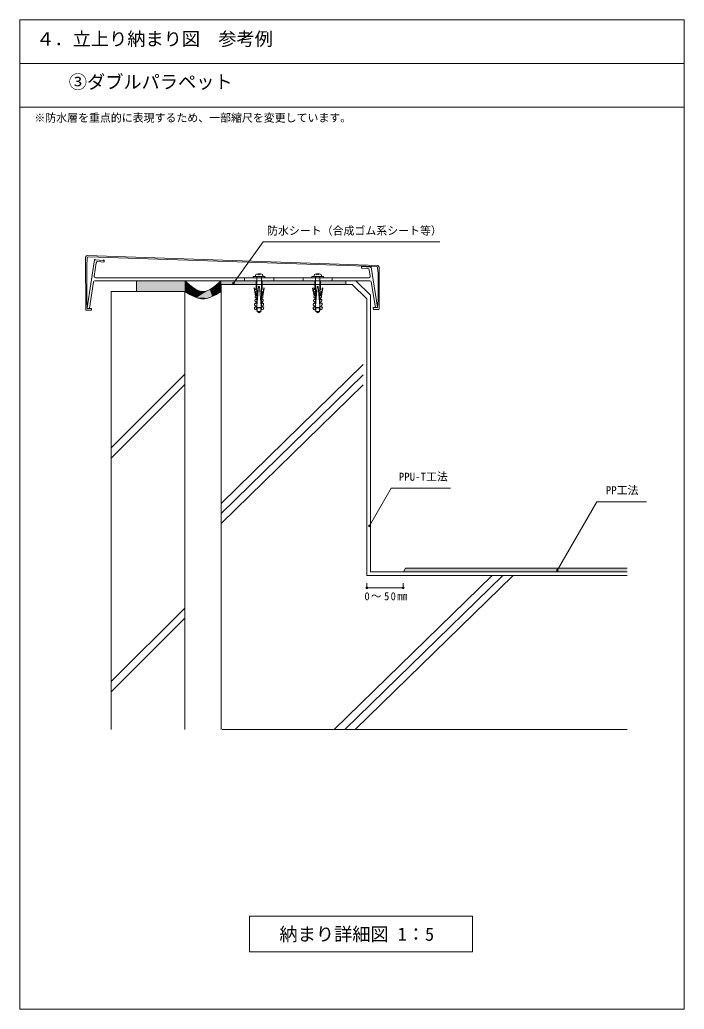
# Model space of a CAD drawing. Units: millimetres, scale not verified. Extents: x -494 to 418, y -681 to 679.
import ezdxf
from ezdxf.enums import TextEntityAlignment as Align

# ---------------------------------------------------------------- set-up
doc = ezdxf.new("R2010")
doc.units = ezdxf.units.MM
doc.header["$LTSCALE"] = 5
doc.header["$PDMODE"] = 32
doc.header["$PDSIZE"] = 2.5
for name, color, linetype, lineweight in [('0-2_付帯物', 7, 'Continuous', 18), ('0-3_文字', 4, 'Continuous', 18), ('0-5_枠', 6, 'Continuous', 18), ('0-6_躯体', 4, 'Continuous', 18)]:
    doc.layers.add(name, color=color, linetype=linetype, lineweight=lineweight)
doc.styles.add('ＭＳ ゴシック', font='')
doc.styles.get('ＭＳ ゴシック').set_extended_font_data('MS Gothic')

msp = doc.modelspace()

# ---------------------------------------------------------------- linework, layer by layer
at = {"layer": '0-2_付帯物'}
for p, q in [((-401.492, 354.946), (-2.541, 341.231)), ((-403.639, 352.951), (-403.429, 280.443)), ((-402.129, 341.485), (-401.697, 351.665)), ((-402.129, 341.485), (-402.129, 292.243)), ((-391.423, 349.184), (-401.423, 283.067)), ((-399.557, 353.5), (-4.771, 340.09)), ((-389.005, 345.108), (-391.768, 326.842)), ((-379.427, 348.257), (-390.43, 349.072)), ((-386.88, 346.803), (-378.751, 346.201)), ((-378.429, 346.501), (-378.429, 348.22)), ((-170.458, 327.822), (-170.605, 326.143)), ((-166.946, 328.452), (-165.355, 330.043)), ((-165.355, 330.043), (-163.764, 328.452)), ((-160.251, 327.822), (-160.105, 326.143)), ((-89.963, 327.822), (-90.109, 326.143)), ((-86.45, 328.452), (-84.859, 330.043)), ((-84.859, 330.043), (-83.268, 328.452)), ((-79.756, 327.822), (-79.609, 326.143)), ((-24.688, 338.235), (-24.688, 339.907)), ((-24.411, 337.935), (-15.991, 337.312)), ((-12.687, 339.072), (-23.69, 339.887)), ((-12.727, 326.867), (-14.165, 335.641)), ((-11.695, 339.116), (-2.695, 284.223)), ((-1.989, 330.236), (-2.63, 338.255)), ((-1.989, 330.486), (-1.989, 293.643)), ((-0.689, 339.236), (-0.689, 281.793)), ((-392.978, 318.842), (-398.437, 282.748)), ((-227.219, 320.543), (-391, 320.543)), ((-389.79, 324.543), (-226.009, 324.543)), ((-14.7, 324.543), (-226.009, 324.543)), ((-185.355, 324.543), (-185.355, 320.543)), ((-173.355, 326.143), (-157.355, 326.143)), ((-173.355, 326.143), (-173.355, 324.543)), ((-173.355, 324.543), (-157.355, 324.543)), ((-169.355, 320.543), (-169.355, 312.567)), ((-161.355, 320.543), (-169.355, 320.543)), ((-168.405, 326.143), (-168.405, 283.643)), ((-162.305, 326.143), (-162.305, 283.643)), ((-161.355, 320.543), (-161.355, 312.567)), ((-157.355, 324.543), (-157.355, 326.143)), ((-145.355, 324.543), (-145.355, 320.543)), ((-104.859, 324.543), (-104.859, 320.543)), ((-92.859, 326.143), (-92.859, 324.543)), ((-92.859, 326.143), (-76.859, 326.143)), ((-92.859, 324.543), (-76.859, 324.543)), ((-80.859, 320.543), (-88.859, 320.543)), ((-88.859, 320.543), (-88.859, 312.567)), ((-87.909, 326.143), (-87.909, 283.643)), ((-81.809, 326.143), (-81.809, 283.643)), ((-80.859, 320.543), (-80.859, 312.567)), ((-76.859, 324.543), (-76.859, 326.143)), ((-64.859, 324.543), (-64.859, 320.543)), ((-5.681, 283.894), (-11.415, 318.867)), ((-170.504, 299.429), (-172.393, 310.144)), ((-169.936, 300.049), (-171.737, 310.26)), ((-170.446, 300.094), (-170.62, 298.101)), ((-169.393, 300.002), (-170.446, 300.094)), ((-169.981, 305.407), (-170.155, 303.414)), ((-168.588, 301.547), (-170.155, 303.414)), ((-168.928, 305.315), (-169.981, 305.407)), ((-169.355, 312.567), (-169.691, 308.727)), ((-168.123, 306.86), (-169.691, 308.727)), ((-166.021, 312.422), (-168.81, 280.543)), ((-164.688, 312.422), (-166.021, 312.422)), ((-161.899, 280.543), (-164.688, 312.422)), ((-161.019, 308.727), (-162.586, 306.86)), ((-160.554, 303.414), (-162.121, 301.547)), ((-160.728, 305.407), (-161.781, 305.315)), ((-161.019, 308.727), (-161.355, 312.567)), ((-160.263, 300.094), (-161.316, 300.002)), ((-158.972, 310.26), (-160.773, 300.049)), ((-160.554, 303.414), (-160.728, 305.407)), ((-160.089, 298.101), (-160.263, 300.094)), ((-158.316, 310.144), (-160.205, 299.429)), ((-90.009, 299.429), (-91.898, 310.144)), ((-89.441, 300.049), (-91.242, 310.26)), ((-89.951, 300.094), (-90.125, 298.101)), ((-88.898, 300.002), (-89.951, 300.094)), ((-89.486, 305.407), (-89.66, 303.414)), ((-88.093, 301.547), (-89.66, 303.414)), ((-88.433, 305.315), (-89.486, 305.407)), ((-88.859, 312.567), (-89.195, 308.727)), ((-87.628, 306.86), (-89.195, 308.727)), ((-85.526, 312.422), (-88.315, 280.543)), ((-84.193, 312.422), (-85.526, 312.422)), ((-81.404, 280.543), (-84.193, 312.422)), ((-80.523, 308.727), (-82.091, 306.86)), ((-80.059, 303.414), (-81.626, 301.547)), ((-80.233, 305.407), (-81.286, 305.315)), ((-80.523, 308.727), (-80.859, 312.567)), ((-79.768, 300.094), (-80.821, 300.002)), ((-78.477, 310.26), (-80.278, 300.049)), ((-80.059, 303.414), (-80.233, 305.407)), ((-79.594, 298.101), (-79.768, 300.094)), ((-77.821, 310.144), (-79.71, 299.429)), ((-402.129, 292.243), (-401.329, 282.493)), ((-169.983, 285.608), (-171.55, 287.475)), ((-169.518, 290.921), (-171.085, 292.788)), ((-169.053, 296.234), (-170.62, 298.101)), ((-160.089, 298.101), (-161.656, 296.234)), ((-159.624, 292.788), (-161.191, 290.921)), ((-159.798, 294.781), (-160.852, 294.688)), ((-159.159, 287.475), (-160.726, 285.608)), ((-159.334, 289.468), (-160.387, 289.375)), ((-159.624, 292.788), (-159.798, 294.781)), ((-159.159, 287.475), (-159.334, 289.468)), ((-89.488, 285.608), (-91.055, 287.475)), ((-89.023, 290.921), (-90.59, 292.788)), ((-88.558, 296.234), (-90.125, 298.101)), ((-79.594, 298.101), (-81.161, 296.234)), ((-79.129, 292.788), (-80.696, 290.921)), ((-79.303, 294.781), (-80.356, 294.688)), ((-78.664, 287.475), (-80.231, 285.608)), ((-78.839, 289.468), (-79.892, 289.375)), ((-79.129, 292.788), (-79.303, 294.781)), ((-78.664, 287.475), (-78.839, 289.468)), ((-1.989, 293.643), (-2.789, 283.643)), ((-396.429, 279.943), (-402.929, 279.943)), ((-395.929, 282.493), (-401.329, 282.493)), ((-398.728, 282.493), (-400.929, 282.493)), ((-395.429, 281.993), (-395.429, 280.943)), ((-171.508, 282.267), (-171.84, 284.155)), ((-170.787, 284.062), (-171.84, 284.155)), ((-168.81, 280.543), (-169.712, 280.622)), ((-168.405, 283.643), (-167.895, 283.133)), ((-168.405, 283.643), (-162.305, 283.643)), ((-167.895, 283.133), (-167.895, 278.183)), ((-167.895, 283.133), (-162.815, 283.133)), ((-167.895, 278.183), (-165.355, 276.143)), ((-167.895, 278.183), (-162.815, 278.183)), ((-162.815, 278.183), (-165.355, 276.143)), ((-162.305, 283.643), (-162.815, 283.133)), ((-162.815, 283.133), (-162.815, 278.183)), ((-160.997, 280.622), (-161.899, 280.543)), ((-158.869, 284.155), (-159.922, 284.062)), ((-158.869, 284.155), (-159.202, 282.267)), ((-91.012, 282.267), (-91.345, 284.155)), ((-90.292, 284.062), (-91.345, 284.155)), ((-88.315, 280.543), (-89.217, 280.622)), ((-87.909, 283.643), (-87.399, 283.133)), ((-87.909, 283.643), (-81.809, 283.643)), ((-87.399, 283.133), (-82.319, 283.133)), ((-87.399, 283.133), (-87.399, 278.183)), ((-87.399, 278.183), (-84.859, 276.143)), ((-87.399, 278.183), (-82.319, 278.183)), ((-82.319, 278.183), (-84.859, 276.143)), ((-81.809, 283.643), (-82.319, 283.133)), ((-82.319, 283.133), (-82.319, 278.183)), ((-80.502, 280.622), (-81.404, 280.543)), ((-78.374, 284.155), (-79.427, 284.062)), ((-78.374, 284.155), (-78.706, 282.267)), ((-8.689, 283.143), (-8.689, 282.093)), ((-8.189, 283.643), (-2.789, 283.643)), ((-7.689, 281.093), (-1.189, 281.093)), ((-5.385, 283.643), (-3.189, 283.643))]:
    msp.add_line(p, q, dxfattribs=at)
for points in [[(-13.389, 320.543), (-179.216, 320.543), (-227.219, 320.543)], [(-170.322, 289.375), (-171.375, 289.468), (-171.55, 287.475)], [(-169.858, 294.688), (-170.911, 294.781), (-171.085, 292.788)], [(-89.827, 289.375), (-90.88, 289.468), (-91.055, 287.475)], [(-89.362, 294.688), (-90.415, 294.781), (-90.59, 292.788)]]:
    msp.add_lwpolyline(points, dxfattribs=at)
for centre, radius, start, end in [((-401.639, 352.951), 2, 85.78818, 180), ((-399.704, 351.505), 2, 85.78818, 175.42608), ((-390.929, 349.109), 0.5, 355.76394, 171.39928), ((-387.028, 344.809), 2, 85.76394, 171.39928), ((-378.929, 348.22), 0.5, 0, 175.76394), ((-378.729, 346.501), 0.3, 265.76394, 0), ((-24.189, 339.924), 0.5, 355.76394, 182.03378), ((-4.624, 338.096), 2, 4.57392, 94.21182), ((-2.689, 339.236), 2, 0, 85.76394), ((-389.79, 326.543), 2, 171.39928, 270), ((-168.515, 327.653), 1.95, 105.88085, 175), ((-165.355, 316.543), 13.5, 74.11915, 105.88085), ((-162.194, 327.653), 1.95, 5, 74.11915), ((-88.02, 327.653), 1.95, 105.88085, 175), ((-84.859, 316.543), 13.5, 74.11915, 105.88085), ((-81.699, 327.653), 1.95, 5, 74.11915), ((-24.388, 338.235), 0.3, 179.99422, 265.76394), ((-16.139, 335.317), 2, 9.3111, 85.76394), ((-14.7, 326.543), 2, 270, 9.3111), ((-12.189, 339.036), 0.5, 9.3111, 175.76394), ((-391, 318.543), 2, 90, 171.39928), ((-13.389, 318.543), 2, 9.3111, 90), ((-172.065, 310.202), 0.333, 10.01447, 189.9772), ((-169.311, 300.941), 0.943, 265.00798, 40.00058), ((-168.846, 306.254), 0.943, 265.00884, 39.993), ((-161.863, 306.254), 0.943, 140.007, 274.99116), ((-161.399, 300.941), 0.943, 139.99942, 274.99202), ((-158.644, 310.202), 0.333, 350.01795, 169.9904), ((-91.57, 310.202), 0.333, 10.01447, 189.9772), ((-88.815, 300.941), 0.943, 265.00798, 40.00058), ((-88.351, 306.254), 0.943, 265.00884, 39.993), ((-81.368, 306.254), 0.943, 140.007, 274.99116), ((-80.903, 300.941), 0.943, 139.99942, 274.99202), ((-78.149, 310.202), 0.333, 350.01795, 169.9904), ((-170.705, 285.002), 0.943, 264.99812, 40.00693), ((-170.24, 290.315), 0.943, 264.99899, 39.99936), ((-169.775, 295.628), 0.943, 264.99899, 40.00693), ((-160.934, 295.628), 0.943, 139.99942, 274.99116), ((-160.469, 290.315), 0.943, 140.007, 274.99116), ((-160.004, 285.002), 0.943, 139.99942, 274.99202), ((-90.21, 285.002), 0.943, 264.99812, 40.00693), ((-89.745, 290.315), 0.943, 264.99899, 39.99936), ((-89.28, 295.628), 0.943, 264.99899, 40.00693), ((-80.439, 295.628), 0.943, 139.99942, 274.99116), ((-79.974, 290.315), 0.943, 140.007, 274.99116), ((-79.509, 285.002), 0.943, 139.99942, 274.99202), ((-402.929, 280.443), 0.5, 180, 270), ((-400.929, 282.993), 0.5, 171.39928, 270), ((-398.734, 282.792), 0.3, 271.03461, 351.39928), ((-396.429, 280.943), 1, 270, 0), ((-395.929, 281.993), 0.5, 0, 90), ((-169.538, 282.615), 2, 190.00042, 264.99512), ((-161.171, 282.615), 2, 274.99559, 349.99796), ((-89.043, 282.615), 2, 190.00042, 264.99512), ((-80.676, 282.615), 2, 274.99559, 349.99796), ((-8.189, 283.143), 0.5, 90, 180), ((-7.689, 282.093), 1, 180, 270), ((-5.385, 283.943), 0.3, 189.3111, 270), ((-3.189, 284.143), 0.5, 270, 9.3111), ((-1.189, 281.593), 0.5, 270, 0)]:
    msp.add_arc(centre, radius, start, end, dxfattribs=at)
at = {"layer": '0-3_文字'}
msp.add_lwpolyline([(-178.548, -552.781), (127.476, -552.781), (127.476, -602.008), (-178.548, -602.008)], close=True, dxfattribs=at)
at = {"layer": '0-5_枠'}
for p, q in [((-494.072, 679.147), (-494.072, -680.853)), ((418.428, 679.147), (-494.072, 679.147)), ((418.428, 679.147), (418.428, -680.853)), ((418.428, 619.147), (-494.072, 619.147)), ((418.428, 559.147), (-494.072, 559.147)), ((418.428, -680.853), (-494.072, -680.853))]:
    msp.add_line(p, q, dxfattribs=at)
at = {"layer": '0-6_躯体'}
for p, q in [((-200.625, 316.956), (-159.721, 373.971)), ((-159.721, 373.971), (-147.221, 373.971)), ((-147.221, 373.971), (82.62, 373.971)), ((-333.896, 305.241), (-333.896, 320.304)), ((-217.418, 292.213), (-217.418, 315.501)), ((-46.498, 320.534), (-46.498, 315.526)), ((-368.641, 292.213), (-368.641, 305.501)), ((-368.641, 305.501), (-267.491, 305.501)), ((-267.491, 292.213), (-267.491, 305.501)), ((-368.641, 292.213), (-368.641, -296.604)), ((-267.491, 292.213), (-267.491, -296.604)), ((-217.418, 292.213), (-217.418, -296.604)), ((-217.453, 14.487), (-22.418, 205.125)), ((-267.491, 191.817), (-368.384, 90.924)), ((-217.418, 0.538), (-22.418, 191.142)), ((-267.491, 177.675), (-368.336, 76.83)), ((-217.418, -13.446), (-22.418, 177.158)), ((-17.418, 182.045), (-17.383, 182.08)), ((-13.866, -16.548), (16.005, 35.191)), ((16.005, 35.191), (97.269, 35.191)), ((244.176, -77.909), (298.658, 16.457)), ((298.589, 16.497), (366.441, 16.497)), ((-62.172, -296.604), (154.825, -84.499)), ((-47.866, -296.604), (169.131, -84.499)), ((-33.56, -296.604), (183.437, -84.499)), ((-17.418, -101.821), (-17.418, -95.146)), ((32.582, -101.821), (32.582, -95.146)), ((-17.418, -101.821), (32.582, -101.821)), ((-267.491, -129.374), (-368.384, -230.267)), ((-267.491, -143.516), (-368.336, -244.361)), ((-38.641, -296.604), (-216.262, -296.604)), ((-38.641, -296.604), (340.001, -296.604))]:
    msp.add_line(p, q, dxfattribs=at)
at = {"layer": '0-6_躯体', "color": 2}
for p, q in [((-32.418, 320.501), (-217.418, 320.501)), ((-37.418, 315.501), (-217.418, 315.501)), ((-37.418, 315.501), (-17.418, 295.501)), ((-32.418, 320.501), (-12.418, 300.501)), ((-12.418, 300.501), (-12.418, -79.499)), ((-17.418, 295.501), (-17.418, -64.299)), ((-17.418, -64.299), (-17.418, -84.499)), ((-12.418, -79.499), (340.001, -79.499)), ((35.641, -74.499), (32.755, -79.499)), ((35.641, -74.499), (340.001, -74.499)), ((2.581, -84.499), (-17.418, -84.499)), ((-17.418, -84.499), (340.001, -84.499))]:
    msp.add_line(p, q, dxfattribs=at)
at = {"layer": '0-6_躯体'}
for points in [[(-267.491, 320.54), (-265.134, 318.428), (-261.07, 314.895), (-257.005, 311.667), (-252.941, 308.936), (-248.877, 306.894), (-244.812, 305.733), (-242.455, 305.54), (-240.098, 305.733), (-236.033, 306.894), (-231.969, 308.936), (-227.905, 311.667), (-223.84, 314.895), (-219.776, 318.428), (-217.418, 320.54)], [(-267.491, 305.501), (-265.134, 304.093), (-261.07, 301.738), (-257.005, 299.586), (-252.941, 297.765), (-248.877, 296.403), (-244.812, 295.63), (-242.455, 295.501), (-240.098, 295.63), (-236.033, 296.403), (-231.969, 297.765), (-227.905, 299.586), (-223.84, 301.738), (-219.776, 304.093), (-217.418, 305.501)]]:
    msp.add_lwpolyline(points, dxfattribs=at)
for p in [(-200.625, 316.956), (-13.866, -16.548), (244.176, -77.909), (-17.418, -101.821), (32.582, -101.821)]:
    msp.add_point(p, dxfattribs=at)
at = {"layer": '0-6_躯体', "color": 8}
for points in [[(-333.896, 320.304), (-333.896, 305.501), (-267.491, 320.54), (-267.491, 305.501)], [(-267.491, 320.54), (-267.491, 305.501), (-257.796, 312.184)], [(-217.418, 305.501), (-226.204, 313.049), (-233.02, 308.506)], [(-217.418, 305.501), (-221.444, 316.836), (-226.204, 313.049)], [(-217.418, 305.501), (-217.418, 320.54), (-221.444, 316.836)], [(-217.418, 320.54), (-217.418, 315.501), (-169.355, 320.543), (-169.355, 315.501)], [(-217.418, 305.501), (-217.386, 315.354), (-217.418, 320.54)], [(-161.355, 320.543), (-161.355, 315.501), (-88.859, 320.543), (-88.859, 315.501)], [(-80.859, 320.543), (-80.859, 315.501), (-46.498, 320.534), (-46.498, 315.526)], [(-257.796, 312.184), (-267.491, 305.501), (-263.963, 303.637)], [(-257.796, 312.184), (-263.963, 303.637), (-259.527, 300.932)], [(-259.527, 300.932), (-254.55, 309.912), (-257.796, 312.184)], [(-259.527, 300.932), (-252.386, 308.614), (-254.55, 309.912)], [(-259.527, 300.932), (-249.141, 307.099), (-252.386, 308.614)], [(-259.527, 300.932), (-248.491, 306.666), (-249.141, 307.099)], [(-259.527, 300.932), (-251.088, 297.146), (-248.491, 306.666)], [(-259.527, 300.932), (-254.658, 298.552), (-251.088, 297.146)], [(-251.088, 297.254), (-229.883, 298.768), (-233.02, 308.506)], [(-251.088, 297.254), (-233.02, 308.506), (-236.05, 306.883)], [(-251.088, 297.254), (-236.05, 306.883), (-239.403, 305.909)], [(-251.088, 297.254), (-244.38, 305.693), (-248.491, 306.666)], [(-251.088, 297.254), (-239.403, 305.909), (-241.892, 305.476)], [(-251.088, 297.254), (-241.892, 305.476), (-244.38, 305.693)], [(-232.993, 308.421), (-229.883, 298.768), (-217.418, 305.501), (-224.257, 301.581)], [(-251.088, 297.254), (-234.968, 296.821), (-229.883, 298.768)], [(-251.088, 297.254), (-246.111, 296.064), (-243.515, 295.523)], [(-251.088, 297.254), (-243.515, 295.523), (-239.836, 295.631)], [(-251.088, 297.254), (-239.836, 295.631), (-234.968, 296.821)]]:
    msp.add_solid(points, dxfattribs=at)
at = {"layer": '0-6_躯体', "color": 7}
msp.add_solid([(35.641, -74.499), (32.755, -79.499), (340.001, -74.499), (340.001, -79.499)], dxfattribs=at)

# ---------------------------------------------------------------- texts
at = {"layer": '0-3_文字', "color": 7, "style": 'ＭＳ ゴシック'}
for s, p in [('４．立上り納まり図\u3000参考例', (-471.509, 638.217)), ('③ダブルパラペット\u3000', (-426.811, 579.094))]:
    msp.add_text(s, height=18.33, dxfattribs=at).set_placement(p, align=Align.BOTTOM_LEFT)
at = {"layer": '0-3_文字', "style": 'ＭＳ ゴシック'}
for s, height, p in [('※防水層を重点的に表現するため、一部縮尺を変更しています。', 11, (-474.082, 535.588)), ('納まり詳細図 1：5', 18.33, (-137.473, -592.306))]:
    msp.add_text(s, height=height, dxfattribs=at).set_placement(p, align=Align.BOTTOM_LEFT)
at = {"layer": '0-6_躯体', "color": 7, "style": 'ＭＳ ゴシック'}
for s, p in [('防水シート（合成ゴム系シート等）', (-154.503, 380.411)), ('PPU-T工法', (26.403, 42.239)), ('PP工法', (310.744, 23.663))]:
    msp.add_text(s, height=11, dxfattribs=at).set_placement(p, align=Align.BOTTOM_LEFT)
at = {"layer": '0-6_躯体', "color": 7, "insert": (-20.647, -118.884), "char_height": 11, "attachment_point": 7, "style": 'ＭＳ ゴシック'}
msp.add_mtext('\\T1.26;\\W0.95;0～50㎜', dxfattribs=at)

doc.saveas('drawing.dxf')
